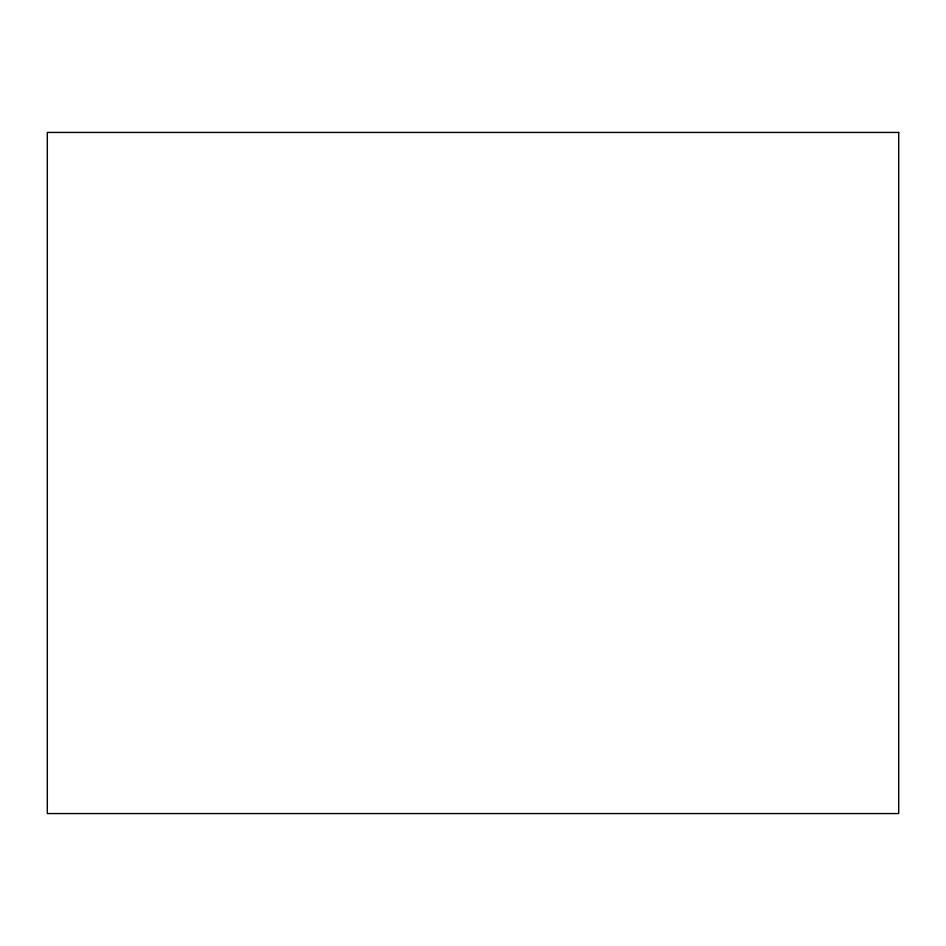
<?xml version="1.0" encoding="UTF-8"?>
<svg xmlns="http://www.w3.org/2000/svg" width="946" height="946" viewBox="0 0 946 946"><rect width="100%" height="100%" fill="white"/><g stroke="black" fill="none" stroke-linecap="round" stroke-linejoin="round"><path stroke-width="1.42" d="M898.7 132.44L47.3 132.44L47.3 813.56L898.7 813.56L898.7 132.44"/></g></svg>
